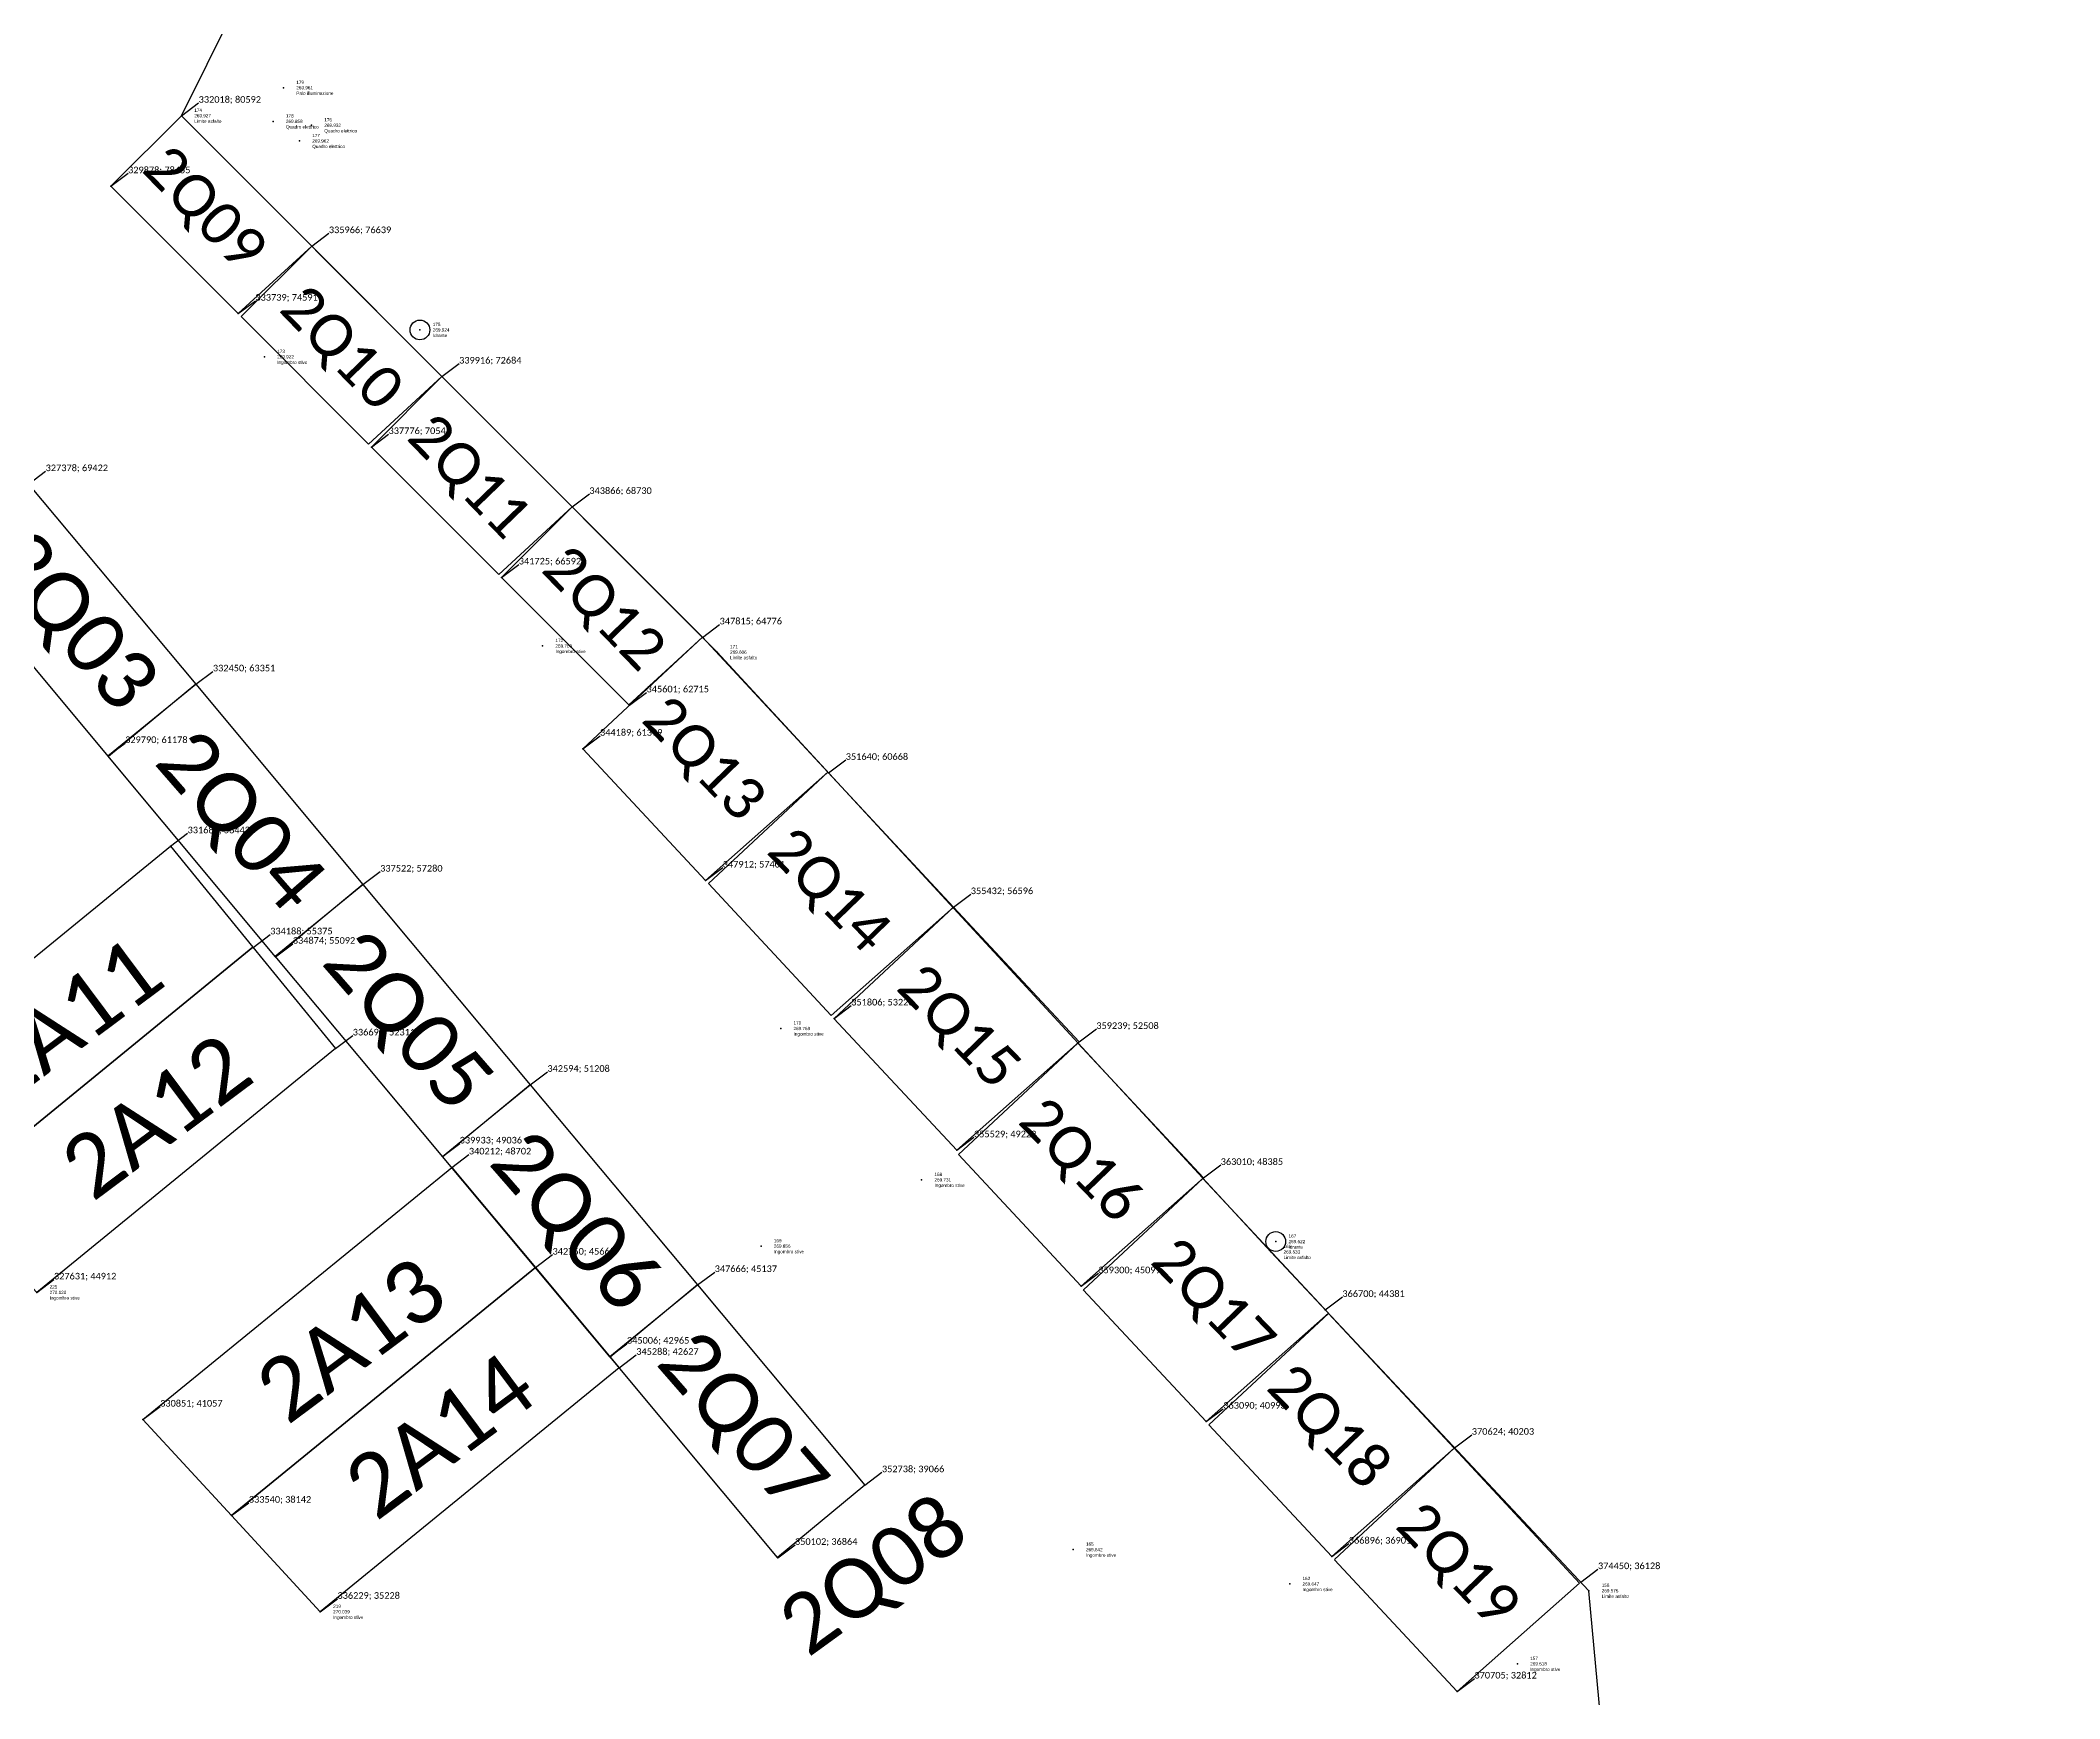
# Model space of a CAD drawing. Header units: millimetres. Extents: x 0 to 390805, y -63322 to 261273.
# Drawn here: x 327740 to 388970, y 32595 to 82877 of the extents above; entities that cross this region are included whole.
import ezdxf
from ezdxf.enums import TextEntityAlignment as Align

# ---------------------------------------------------------------- set-up
doc = ezdxf.new("R2010")
doc.units = ezdxf.units.MM
for name, color, linetype in [('pntdesc', 1, 'Continuous'), ('pntelev', 2, 'Continuous'), ('pntno', 3, 'Continuous'), ('WF Denominazione aree GPS', 7, 'Continuous')]:
    doc.layers.add(name, color=color, linetype=linetype)
doc.layers.add('WF ingombro stive', color=1, linetype='Continuous', lineweight=30)
doc.layers.add('WF ingombro stive 2', color=1, linetype='Continuous', lineweight=30)
doc.styles.add('PDF Calibri', font='calibri.ttf')
doc.styles.get("Standard").update_dxf_attribs({"font": 'arial.ttf'})

# ---------------------------------------------------------------- blocks, each defined once
blk = doc.blocks.new('*U527')
blk.add_line((0, 0), (0.521, 0.393))
blk.add_point((0, 0))
at = {"style": 'PDF Calibri'}
blk.add_attdef('COORDINATES', (0.521, 0.393), '', height=0.2, dxfattribs=at)
blk = doc.blocks.new('*U528')
blk.add_line((0, 0), (0.521, 0.393))
blk.add_point((0, 0))
at = {"style": 'PDF Calibri'}
blk.add_attdef('COORDINATES', (0.521, 0.393), '', height=0.2, dxfattribs=at)
blk = doc.blocks.new('*U529')
blk.add_line((0, 0), (0.521, 0.393))
blk.add_point((0, 0))
at = {"style": 'PDF Calibri'}
blk.add_attdef('COORDINATES', (0.521, 0.393), '', height=0.2, dxfattribs=at)
blk = doc.blocks.new('*U530')
blk.add_line((0, 0), (0.521, 0.393))
blk.add_point((0, 0))
at = {"style": 'PDF Calibri'}
blk.add_attdef('COORDINATES', (0.521, 0.393), '', height=0.2, dxfattribs=at)
blk = doc.blocks.new('*U531')
blk.add_line((0, 0), (0.521, 0.393))
blk.add_point((0, 0))
at = {"style": 'PDF Calibri'}
blk.add_attdef('COORDINATES', (0.521, 0.393), '', height=0.2, dxfattribs=at)
blk = doc.blocks.new('*U532')
blk.add_line((0, 0), (0.521, 0.393))
blk.add_point((0, 0))
at = {"style": 'PDF Calibri'}
blk.add_attdef('COORDINATES', (0.521, 0.393), '', height=0.2, dxfattribs=at)
blk = doc.blocks.new('*U533')
blk.add_line((0, 0), (0.521, 0.393))
blk.add_point((0, 0))
at = {"style": 'PDF Calibri'}
blk.add_attdef('COORDINATES', (0.521, 0.393), '', height=0.2, dxfattribs=at)
blk = doc.blocks.new('*U534')
blk.add_line((0, 0), (0.521, 0.393))
blk.add_point((0, 0))
at = {"style": 'PDF Calibri'}
blk.add_attdef('COORDINATES', (0.521, 0.393), '', height=0.2, dxfattribs=at)
blk = doc.blocks.new('*U535')
blk.add_line((0, 0), (0.521, 0.393))
blk.add_point((0, 0))
at = {"style": 'PDF Calibri'}
blk.add_attdef('COORDINATES', (0.521, 0.393), '', height=0.2, dxfattribs=at)
blk = doc.blocks.new('*U217')
blk.add_line((0, 0), (0.521, 0.393))
blk.add_point((0, 0))
at = {"style": 'PDF Calibri'}
blk.add_attdef('COORDINATES', (0.521, 0.393), '', height=0.2, dxfattribs=at)
blk = doc.blocks.new('*U218')
blk.add_line((0, 0), (0.521, 0.393))
blk.add_point((0, 0))
at = {"style": 'PDF Calibri'}
blk.add_attdef('COORDINATES', (0.521, 0.393), '', height=0.2, dxfattribs=at)
blk = doc.blocks.new('*U219')
blk.add_line((0, 0), (0.521, 0.393))
blk.add_point((0, 0))
at = {"style": 'PDF Calibri'}
blk.add_attdef('COORDINATES', (0.521, 0.393), '', height=0.2, dxfattribs=at)
blk = doc.blocks.new('*U220')
blk.add_line((0, 0), (0.521, 0.393))
blk.add_point((0, 0))
at = {"style": 'PDF Calibri'}
blk.add_attdef('COORDINATES', (0.521, 0.393), '', height=0.2, dxfattribs=at)
blk = doc.blocks.new('*U221')
blk.add_line((0, 0), (0.521, 0.393))
blk.add_point((0, 0))
at = {"style": 'PDF Calibri'}
blk.add_attdef('COORDINATES', (0.521, 0.393), '', height=0.2, dxfattribs=at)
blk = doc.blocks.new('*U222')
blk.add_line((0, 0), (0.521, 0.393))
blk.add_point((0, 0))
at = {"style": 'PDF Calibri'}
blk.add_attdef('COORDINATES', (0.521, 0.393), '', height=0.2, dxfattribs=at)
blk = doc.blocks.new('*U231')
blk.add_line((0, 0), (0.521, 0.393))
blk.add_point((0, 0))
at = {"style": 'PDF Calibri'}
blk.add_attdef('COORDINATES', (0.521, 0.393), '', height=0.2, dxfattribs=at)
blk = doc.blocks.new('*U232')
blk.add_line((0, 0), (0.521, 0.393))
blk.add_point((0, 0))
at = {"style": 'PDF Calibri'}
blk.add_attdef('COORDINATES', (0.521, 0.393), '', height=0.2, dxfattribs=at)
blk = doc.blocks.new('*U233')
blk.add_line((0, 0), (0.521, 0.393))
blk.add_point((0, 0))
at = {"style": 'PDF Calibri'}
blk.add_attdef('COORDINATES', (0.521, 0.393), '', height=0.2, dxfattribs=at)
blk = doc.blocks.new('*U234')
blk.add_line((0, 0), (0.521, 0.393))
blk.add_point((0, 0))
at = {"style": 'PDF Calibri'}
blk.add_attdef('COORDINATES', (0.521, 0.393), '', height=0.2, dxfattribs=at)
blk = doc.blocks.new('*U236')
blk.add_line((0, 0), (0.521, 0.393))
blk.add_point((0, 0))
at = {"style": 'PDF Calibri'}
blk.add_attdef('COORDINATES', (0.521, 0.393), '', height=0.2, dxfattribs=at)
blk = doc.blocks.new('*U238')
blk.add_line((0, 0), (0.521, 0.393))
blk.add_point((0, 0))
at = {"style": 'PDF Calibri'}
blk.add_attdef('COORDINATES', (0.521, 0.393), '', height=0.2, dxfattribs=at)
blk = doc.blocks.new('*U325')
blk.add_line((0, 0), (0.521, 0.393))
blk.add_point((0, 0))
at = {"style": 'PDF Calibri'}
blk.add_attdef('COORDINATES', (0.521, 0.393), '', height=0.2, dxfattribs=at)
blk = doc.blocks.new('*U326')
blk.add_line((0, 0), (0.521, 0.393))
blk.add_point((0, 0))
at = {"style": 'PDF Calibri'}
blk.add_attdef('COORDINATES', (0.521, 0.393), '', height=0.2, dxfattribs=at)
blk = doc.blocks.new('*U335')
blk.add_line((0, 0), (0.521, 0.393))
blk.add_point((0, 0))
at = {"style": 'PDF Calibri'}
blk.add_attdef('COORDINATES', (0.521, 0.393), '', height=0.2, dxfattribs=at)
blk = doc.blocks.new('*U336')
blk.add_line((0, 0), (0.521, 0.393))
blk.add_point((0, 0))
at = {"style": 'PDF Calibri'}
blk.add_attdef('COORDINATES', (0.521, 0.393), '', height=0.2, dxfattribs=at)
blk = doc.blocks.new('*U337')
blk.add_line((0, 0), (0.521, 0.393))
blk.add_point((0, 0))
at = {"style": 'PDF Calibri'}
blk.add_attdef('COORDINATES', (0.521, 0.393), '', height=0.2, dxfattribs=at)
blk = doc.blocks.new('*U338')
blk.add_line((0, 0), (0.521, 0.393))
blk.add_point((0, 0))
at = {"style": 'PDF Calibri'}
blk.add_attdef('COORDINATES', (0.521, 0.393), '', height=0.2, dxfattribs=at)
blk = doc.blocks.new('*U339')
blk.add_line((0, 0), (0.521, 0.393))
blk.add_point((0, 0))
at = {"style": 'PDF Calibri'}
blk.add_attdef('COORDINATES', (0.521, 0.393), '', height=0.2, dxfattribs=at)
blk = doc.blocks.new('*U340')
blk.add_line((0, 0), (0.521, 0.393))
blk.add_point((0, 0))
at = {"style": 'PDF Calibri'}
blk.add_attdef('COORDINATES', (0.521, 0.393), '', height=0.2, dxfattribs=at)
blk = doc.blocks.new('*U341')
blk.add_line((0, 0), (0.521, 0.393))
blk.add_point((0, 0))
at = {"style": 'PDF Calibri'}
blk.add_attdef('COORDINATES', (0.521, 0.393), '', height=0.2, dxfattribs=at)
blk = doc.blocks.new('*U342')
blk.add_line((0, 0), (0.521, 0.393))
blk.add_point((0, 0))
at = {"style": 'PDF Calibri'}
blk.add_attdef('COORDINATES', (0.521, 0.393), '', height=0.2, dxfattribs=at)
blk = doc.blocks.new('*U327')
blk.add_line((0, 0), (0.521, 0.393))
blk.add_point((0, 0))
at = {"style": 'PDF Calibri'}
blk.add_attdef('COORDINATES', (0.521, 0.393), '', height=0.2, dxfattribs=at)
blk = doc.blocks.new('*U328')
blk.add_line((0, 0), (0.521, 0.393))
blk.add_point((0, 0))
at = {"style": 'PDF Calibri'}
blk.add_attdef('COORDINATES', (0.521, 0.393), '', height=0.2, dxfattribs=at)
blk = doc.blocks.new('*U329')
blk.add_line((0, 0), (0.521, 0.393))
blk.add_point((0, 0))
at = {"style": 'PDF Calibri'}
blk.add_attdef('COORDINATES', (0.521, 0.393), '', height=0.2, dxfattribs=at)
blk = doc.blocks.new('*U330')
blk.add_line((0, 0), (0.521, 0.393))
blk.add_point((0, 0))
at = {"style": 'PDF Calibri'}
blk.add_attdef('COORDINATES', (0.521, 0.393), '', height=0.2, dxfattribs=at)
blk = doc.blocks.new('*U331')
blk.add_line((0, 0), (0.521, 0.393))
blk.add_point((0, 0))
at = {"style": 'PDF Calibri'}
blk.add_attdef('COORDINATES', (0.521, 0.393), '', height=0.2, dxfattribs=at)
blk = doc.blocks.new('*U332')
blk.add_line((0, 0), (0.521, 0.393))
blk.add_point((0, 0))
at = {"style": 'PDF Calibri'}
blk.add_attdef('COORDINATES', (0.521, 0.393), '', height=0.2, dxfattribs=at)
blk = doc.blocks.new('*U333')
blk.add_line((0, 0), (0.521, 0.393))
blk.add_point((0, 0))
at = {"style": 'PDF Calibri'}
blk.add_attdef('COORDINATES', (0.521, 0.393), '', height=0.2, dxfattribs=at)
blk = doc.blocks.new('*U334')
blk.add_line((0, 0), (0.521, 0.393))
blk.add_point((0, 0))
at = {"style": 'PDF Calibri'}
blk.add_attdef('COORDINATES', (0.521, 0.393), '', height=0.2, dxfattribs=at)
blk = doc.blocks.new('*U343')
blk.add_line((0, 0), (0.521, 0.393))
blk.add_point((0, 0))
at = {"style": 'PDF Calibri'}
blk.add_attdef('COORDINATES', (0.521, 0.393), '', height=0.2, dxfattribs=at)
blk = doc.blocks.new('*U344')
blk.add_line((0, 0), (0.521, 0.393))
blk.add_point((0, 0))
at = {"style": 'PDF Calibri'}
blk.add_attdef('COORDINATES', (0.521, 0.393), '', height=0.2, dxfattribs=at)
blk = doc.blocks.new('*U345')
blk.add_line((0, 0), (0.521, 0.393))
blk.add_point((0, 0))
at = {"style": 'PDF Calibri'}
blk.add_attdef('COORDINATES', (0.521, 0.393), '', height=0.2, dxfattribs=at)
blk = doc.blocks.new('*U346')
blk.add_line((0, 0), (0.521, 0.393))
blk.add_point((0, 0))
at = {"style": 'PDF Calibri'}
blk.add_attdef('COORDINATES', (0.521, 0.393), '', height=0.2, dxfattribs=at)
blk = doc.blocks.new('*U347')
blk.add_line((0, 0), (0.521, 0.393))
blk.add_point((0, 0))
at = {"style": 'PDF Calibri'}
blk.add_attdef('COORDINATES', (0.521, 0.393), '', height=0.2, dxfattribs=at)
blk = doc.blocks.new('*U348')
blk.add_line((0, 0), (0.521, 0.393))
blk.add_point((0, 0))
at = {"style": 'PDF Calibri'}
blk.add_attdef('COORDINATES', (0.521, 0.393), '', height=0.2, dxfattribs=at)
blk = doc.blocks.new('*U349')
blk.add_line((0, 0), (0.521, 0.393))
blk.add_point((0, 0))
at = {"style": 'PDF Calibri'}
blk.add_attdef('COORDINATES', (0.521, 0.393), '', height=0.2, dxfattribs=at)
blk = doc.blocks.new('rilievo')
blk.add_polyline3d([(2343.898, 1643.384, 271.363), (2358.009, 1633.147, 271.008), (2366.556, 1627.262, 270.797), (2371.624, 1627.523, 270.584), (2379.868, 1634.565, 270.593), (2387.622, 1629.935, 270.412), (2406.056, 1619.028, 270.536), (2405.092, 1606.962, 270.674), (2404.691, 1595.844, 270.614), (2407.416, 1594.23, 270.011), (2418.031, 1592.366, 269.782), (2447.671, 1593.691, 269.643), (2460.482, 1598.565, 269.472), (2472.339, 1605.177, 269.538), (2486.796, 1612.268, 269.359), (2472.985, 1622.173, 269.438), (2472.523, 1627.203, 269.575), (2462.875, 1637.477, 269.533), (2446.09, 1655.664, 269.606), (2429.844, 1671.93, 269.927), (2441.455, 1695.312, 269.811)])
at = {"color": 1}
for centre in [(2437.076, 1665.434, 269.924), (2463.026, 1637.792, 269.522)]:
    blk.add_circle(centre, 0.3, dxfattribs=at)
for p in [(2432.938, 1672.778, 269.961), (2429.844, 1671.93, 269.927), (2432.623, 1671.759, 269.858), (2433.787, 1671.64, 269.932), (2433.421, 1671.164, 269.962), (2437.076, 1665.434, 269.924), (2432.358, 1664.618, 269.922), (2440.795, 1655.852, 269.769), (2446.09, 1655.664, 269.606), (2448.015, 1644.252, 269.769), (2452.288, 1639.663, 269.731), (2447.419, 1637.653, 269.856), (2462.875, 1637.477, 269.533), (2463.026, 1637.792, 269.522), (2456.883, 1628.45, 269.642), (2463.449, 1627.408, 269.647), (2472.523, 1627.203, 269.575), (2434.055, 1626.566, 270.039), (2470.354, 1624.987, 269.518)]:
    blk.add_point(p)
at = {"layer": 'pntdesc'}
for s, p in [('Palo illuminazione', (2433.327, 1672.611, 269.961)), ('Limite asfalto', (2430.233, 1671.764, 269.927)), ('Quadro elettrico', (2433.012, 1671.592, 269.858)), ('Quadro elettrico', (2433.81, 1670.997, 269.962)), ('Quadro elettrico', (2434.176, 1671.473, 269.932)), ('Idrante', (2437.465, 1665.267, 269.924)), ('Ingombro stive', (2432.747, 1664.451, 269.922)), ('Ingombro stive', (2441.184, 1655.685, 269.769)), ('Limite asfalto', (2446.479, 1655.497, 269.606)), ('Ingombro stive', (2448.404, 1644.085, 269.769)), ('Ingombro stive', (2452.677, 1639.496, 269.731)), ('Ingombro stive', (2447.808, 1637.486, 269.856)), ('Limite asfalto', (2463.264, 1637.31, 269.533)), ('Idrante', (2463.415, 1637.625, 269.522)), ('Ingombro stive', (2425.847, 1636.083, 270.12)), ('Ingombro stive', (2457.272, 1628.284, 269.642)), ('Ingombro stive', (2463.838, 1627.241, 269.647)), ('Limite asfalto', (2472.912, 1627.036, 269.575)), ('Ingombro stive', (2434.444, 1626.399, 270.039)), ('Ingombro stive', (2470.743, 1624.82, 269.518))]:
    blk.add_text(s, height=0.1, dxfattribs=at).set_placement(p, align=Align.MIDDLE_LEFT)
at = {"layer": 'pntelev'}
for s, p in [('269.961', (2433.327, 1672.778, 269.961)), ('269.927', (2430.233, 1671.93, 269.927)), ('269.858', (2433.012, 1671.759, 269.858)), ('269.932', (2434.176, 1671.64, 269.932)), ('269.962', (2433.81, 1671.164, 269.962)), ('269.924', (2437.465, 1665.434, 269.924)), ('269.922', (2432.747, 1664.618, 269.922)), ('269.769', (2441.184, 1655.852, 269.769)), ('269.606', (2446.479, 1655.664, 269.606)), ('269.769', (2448.404, 1644.252, 269.769)), ('269.731', (2452.677, 1639.663, 269.731)), ('269.856', (2447.808, 1637.653, 269.856)), ('269.533', (2463.264, 1637.477, 269.533)), ('269.522', (2463.415, 1637.792, 269.522)), ('270.120', (2425.847, 1636.249, 270.12)), ('269.642', (2457.272, 1628.45, 269.642)), ('269.647', (2463.838, 1627.408, 269.647)), ('269.575', (2472.912, 1627.203, 269.575)), ('270.039', (2434.444, 1626.566, 270.039)), ('269.518', (2470.743, 1624.987, 269.518))]:
    blk.add_text(s, height=0.1, dxfattribs=at).set_placement(p, align=Align.MIDDLE_LEFT)
at = {"layer": 'pntno'}
for s, p in [('179', (2433.327, 1672.945, 269.961)), ('174', (2430.233, 1672.097, 269.927)), ('178', (2433.012, 1671.926, 269.858)), ('176', (2434.176, 1671.806, 269.932)), ('177', (2433.81, 1671.33, 269.962)), ('175', (2437.465, 1665.6, 269.924)), ('173', (2432.747, 1664.785, 269.922)), ('172', (2441.184, 1656.019, 269.769)), ('171', (2446.479, 1655.831, 269.606)), ('170', (2448.404, 1644.419, 269.769)), ('168', (2452.677, 1639.829, 269.731)), ('167', (2463.415, 1637.959, 269.522)), ('169', (2447.808, 1637.82, 269.856)), ('166', (2463.264, 1637.643, 269.533)), ('225', (2425.847, 1636.416, 270.12)), ('165', (2457.272, 1628.617, 269.642)), ('162', (2463.838, 1627.575, 269.647)), ('158', (2472.912, 1627.37, 269.575)), ('219', (2434.444, 1626.732, 270.039)), ('157', (2470.743, 1625.153, 269.518))]:
    blk.add_text(s, height=0.1, dxfattribs=at).set_placement(p, align=Align.MIDDLE_LEFT)

msp = doc.modelspace()

# ---------------------------------------------------------------- linework, layer by layer
at = {"layer": 'WF ingombro stive'}
for p in [(352737.873, 39066.434, -1811.958), (352738.107, 39066.629, -1811.958)]:
    msp.add_point(p, dxfattribs=at)
at = {"layer": 'WF ingombro stive 2'}
for points, elevation in [([(329877.721, 78454.597), (332017.332, 80592.985), (335966.487, 76638.952), (333739.291, 74590.82), (329877.721, 78454.597)], -2064.299), ([(333826.876, 74500.564), (335966.487, 76638.952), (339915.641, 72684.919), (337688.446, 70636.787), (333826.876, 74500.564)], -2064.299), ([(337776.031, 70546.53), (339915.641, 72684.919), (343864.796, 68730.886), (341637.601, 66682.754), (337776.031, 70546.53)], -2064.299), ([(327378.462, 69421.796), (332450.297, 63350.684), (329801.972, 61163.132), (324717.82, 67248.868), (327378.462, 69421.796)], -1811.958), ([(341725.185, 66592.497), (343864.796, 68730.886), (347813.951, 64776.853), (345586.755, 62728.721), (341725.185, 66592.497)], -2064.299), ([(344189.053, 61399.001), (347813.951, 64776.853), (351622.413, 60687.133), (347911.917, 57401.405), (344187.83, 61397.861)], -2064.299), ([(332450.297, 63350.684), (337522.133, 57279.573), (334873.808, 55092.02), (329789.655, 61177.756), (332450.297, 63350.684)], -1811.958), ([(347997.515, 57309.28), (351622.413, 60687.133), (355430.876, 56597.412), (351720.38, 53311.685), (347996.292, 57308.141)], -2064.299), ([(324942.61, 47826.23), (322253.824, 50740.427), (331683.258, 58441.837), (334186.824, 55376.345), (324942.384, 47826.476)], -1850.993), ([(337522.133, 57279.573), (342593.968, 51208.461), (339945.643, 49020.909), (334861.491, 55106.645), (337522.133, 57279.573)], -1811.958), ([(351805.978, 53219.56), (355430.876, 56597.412), (359239.339, 52507.692), (355528.843, 49221.964), (351804.755, 53218.42)], -2064.299), ([(327631.397, 44912.033), (324942.61, 47826.23), (334186.824, 55376.345), (336690.06, 52310.583), (327631.397, 44912.033)], -1871.798), ([(355577.104, 49096.778), (359202.002, 52474.63), (363010.465, 48384.909), (359299.969, 45099.182), (355575.881, 49095.638)], -2064.299), ([(342593.968, 51208.461), (347665.804, 45137.35), (345017.479, 42949.797), (339933.326, 49035.534), (342593.968, 51208.461)], -1811.958), ([(330850.997, 41056.675), (340212.179, 48702.34), (342749.871, 45664.72), (333539.783, 38142.478), (330850.997, 41056.675)], -1911.292), ([(359366.855, 44990.487), (362991.753, 48368.339), (366800.215, 44278.619), (363089.72, 40992.891), (359365.632, 44989.348)], -2064.299), ([(333539.783, 38142.478), (342749.871, 45664.72), (345287.562, 42627.101), (336228.57, 35228.281), (333539.783, 38142.478)], -1932.098), ([(347666.038, 45137.545), (352737.873, 39066.434), (350089.548, 36878.881), (345005.396, 42964.617), (347666.038, 45137.545)], -1811.958), ([(363173.186, 40898.879), (366798.084, 44276.732), (370606.547, 40187.011), (366896.051, 36901.284), (363171.963, 40897.74)], -2064.299), ([(366981.649, 36809.159), (370606.547, 40187.011), (374415.009, 36097.291), (370704.513, 32811.563), (366980.426, 36808.02)], -2064.299)]:
    msp.add_lwpolyline(points, dxfattribs=dict(at, elevation=elevation))

# ---------------------------------------------------------------- block references
at = {"xscale": 1000, "yscale": 1000, "zscale": 1000}
msp.add_blockref('rilievo', (-2097826.202, -1591337.305, -271991.425), dxfattribs=at)
for name, p, values in [('*U349', (332018.041, 80592.275, -2064.299), {'COORDINATES': '332018; 80592'}), ('*U348', (329877.721, 78454.597, -2064.299), {'COORDINATES': '329878; 78455'}), ('*U347', (335966.487, 76638.952, -2064.299), {'COORDINATES': '335966; 76639'}), ('*U346', (333739.291, 74590.82, -2064.299), {'COORDINATES': '333739; 74591'}), ('*U345', (339916.35, 72684.209, -2064.299), {'COORDINATES': '339916; 72684'}), ('*U344', (337776.031, 70546.53, -2064.299), {'COORDINATES': '337776; 70547'}), ('*U535', (327378.462, 69421.796, -1811.958), {'COORDINATES': '327378; 69422'}), ('*U343', (343865.505, 68730.176, -2064.299), {'COORDINATES': '343866; 68730'}), ('*U334', (341725.185, 66592.497, -2064.299), {'COORDINATES': '341725; 66592'}), ('*U332', (347815.07, 64775.65, -2064.299), {'COORDINATES': '347815; 64776'}), ('*U533', (332450.297, 63350.684, -1811.958), {'COORDINATES': '332450; 63351'}), ('*U333', (345600.869, 62714.599, -2064.299), {'COORDINATES': '345601; 62715'}), ('*U331', (344189.053, 61399.001, -2064.299), {'COORDINATES': '344189; 61399'}), ('*U534', (329789.714, 61177.805, -1811.958), {'COORDINATES': '329790; 61178'}), ('*U330', (351640.309, 60667.915, -2064.299), {'COORDINATES': '351640; 60668'}), ('*U238', (331683.258, 58441.837, -1850.993), {'COORDINATES': '331683; 58442'}), ('*U531', (337522.133, 57279.573, -1811.958), {'COORDINATES': '337522; 57280'}), ('*U329', (347911.917, 57401.405, -2064.299), {'COORDINATES': '347912; 57401'}), ('*U328', (355431.996, 56596.21, -2064.299), {'COORDINATES': '355432; 56596'}), ('*U236', (334187.637, 55375.349, -1871.798), {'COORDINATES': '334188; 55375'}), ('*U532', (334873.808, 55092.02, -1811.958), {'COORDINATES': '334874; 55092'}), ('*U327', (351805.978, 53219.56, -2064.299), {'COORDINATES': '351806; 53220'}), ('*U234', (336690.06, 52310.583, -1871.798), {'COORDINATES': '336690; 52311'}), ('*U342', (359239.339, 52507.692, -2064.299), {'COORDINATES': '359239; 52508'}), ('*U529', (342593.968, 51208.461, -1811.958), {'COORDINATES': '342594; 51208'}), ('*U530', (339933.385, 49035.582, -1811.958), {'COORDINATES': '339933; 49036'}), ('*U341', (355528.843, 49221.964, -2064.299), {'COORDINATES': '355529; 49222'}), ('*U232', (340212.179, 48702.34, -1911.292), {'COORDINATES': '340212; 48702'}), ('*U340', (363010.465, 48384.909, -2064.299), {'COORDINATES': '363010; 48385'}), ('*U222', (342749.871, 45664.72, -1911.292), {'COORDINATES': '342750; 45665'}), ('*U233', (327631.397, 44912.033, -1871.798), {'COORDINATES': '327631; 44912'}), ('*U527', (347665.802, 45137.352, -1811.958), {'COORDINATES': '347666; 45137'}), ('*U339', (359299.969, 45099.182, -2064.299), {'COORDINATES': '359300; 45099'}), ('*U338', (366699.735, 44381.46, -2451.121), {'COORDINATES': '366700; 44381'}), ('*U528', (345005.513, 42964.714, -1811.958), {'COORDINATES': '345006; 42965'}), ('*U219', (345287.562, 42627.101, -1932.098), {'COORDINATES': '345288; 42627'}), ('*U231', (330850.997, 41056.675, -1911.292), {'COORDINATES': '330851; 41057'}), ('*U337', (363089.72, 40992.891, -2064.299), {'COORDINATES': '363090; 40993'}), ('*U336', (370624.104, 40202.559, -2064.299), {'COORDINATES': '370624; 40203'}), ('*U217', (352737.64, 39066.238, -1811.958), {'COORDINATES': '352738; 39066'}), ('*U221', (333539.783, 38142.478, -1911.292), {'COORDINATES': '333540; 38142'}), ('*U218', (350101.923, 36864.305, -1811.958), {'COORDINATES': '350102; 36864'}), ('*U335', (366896.051, 36901.284, -2064.299), {'COORDINATES': '366896; 36901'}), ('*U326', (374450.125, 36128.387, -2064.299), {'COORDINATES': '374450; 36128'}), ('*U220', (336228.57, 35228.281, -1932.098), {'COORDINATES': '336229; 35228'}), ('*U325', (370704.513, 32811.563, -2064.299), {'COORDINATES': '370705; 32812'})]:
    msp.add_blockref(name, p, dxfattribs=at).add_auto_attribs(values)

# ---------------------------------------------------------------- texts
at = {"layer": 'WF Denominazione aree GPS', "style": 'PDF Calibri'}
for s, height, rotation, p in [('2Q09', 1273.7626, 314.05162114, (330778.943, 78928.905, 583.131)), ('2Q10', 1273.7626, 314.05162114, (334936.767, 74693.997, 583.131)), ('2Q11', 1273.7626, 314.05162114, (338808.37, 70801.1, 583.131)), ('2Q03', 1803.7457, 311.06600632, (326078.875, 67042.758, 825.759)), ('2Q12', 1273.7626, 314.05162114, (342888.483, 66799.31, 583.131)), ('2Q13', 1273.7626, 314.05162114, (345924.113, 62245.504, 583.131)), ('2Q04', 1803.7457, 311.06600632, (331150.711, 60971.646, 825.759)), ('2Q14', 1273.7626, 314.05162114, (349722.499, 58255.838, 583.131)), ('2Q05', 1803.7457, 311.06600632, (336222.546, 54900.535, 825.759)), ('2A11', 1903.1932, 36.72406114, (326632.741, 50547.45, 744.424)), ('2Q15', 1273.7626, 314.05162114, (353650.546, 54119.209, 583.131)), ('2A12', 1903.1932, 36.72406114, (329321.753, 47633.007, 744.424)), ('2Q16', 1273.7626, 314.05162114, (357346.385, 50069.377, 583.131)), ('2Q06', 1803.7457, 311.06600632, (341294.382, 48829.423, 825.759)), ('2Q17', 1273.7626, 314.05162114, (361360.022, 45822.572, 583.131)), ('2A13', 1903.1932, 36.72406114, (335230.14, 40863.452, 704.93)), ('2Q07', 1803.7457, 311.06600632, (346366.215, 42758.314, 825.759)), ('2A14', 1903.1932, 36.72406114, (337918.926, 37949.255, 663.319)), ('2Q18', 1273.7626, 314.05162114, (364871.393, 41992.377, 583.131)), ('2Q08', 1803.7457, 35.94806399, (351014.004, 33822.086, 825.759)), ('2Q19', 1273.7626, 314.05162114, (368783.822, 37799.364, 583.131))]:
    msp.add_text(s, height=height, rotation=rotation, dxfattribs=at).set_placement(p)

doc.saveas('drawing.dxf')
